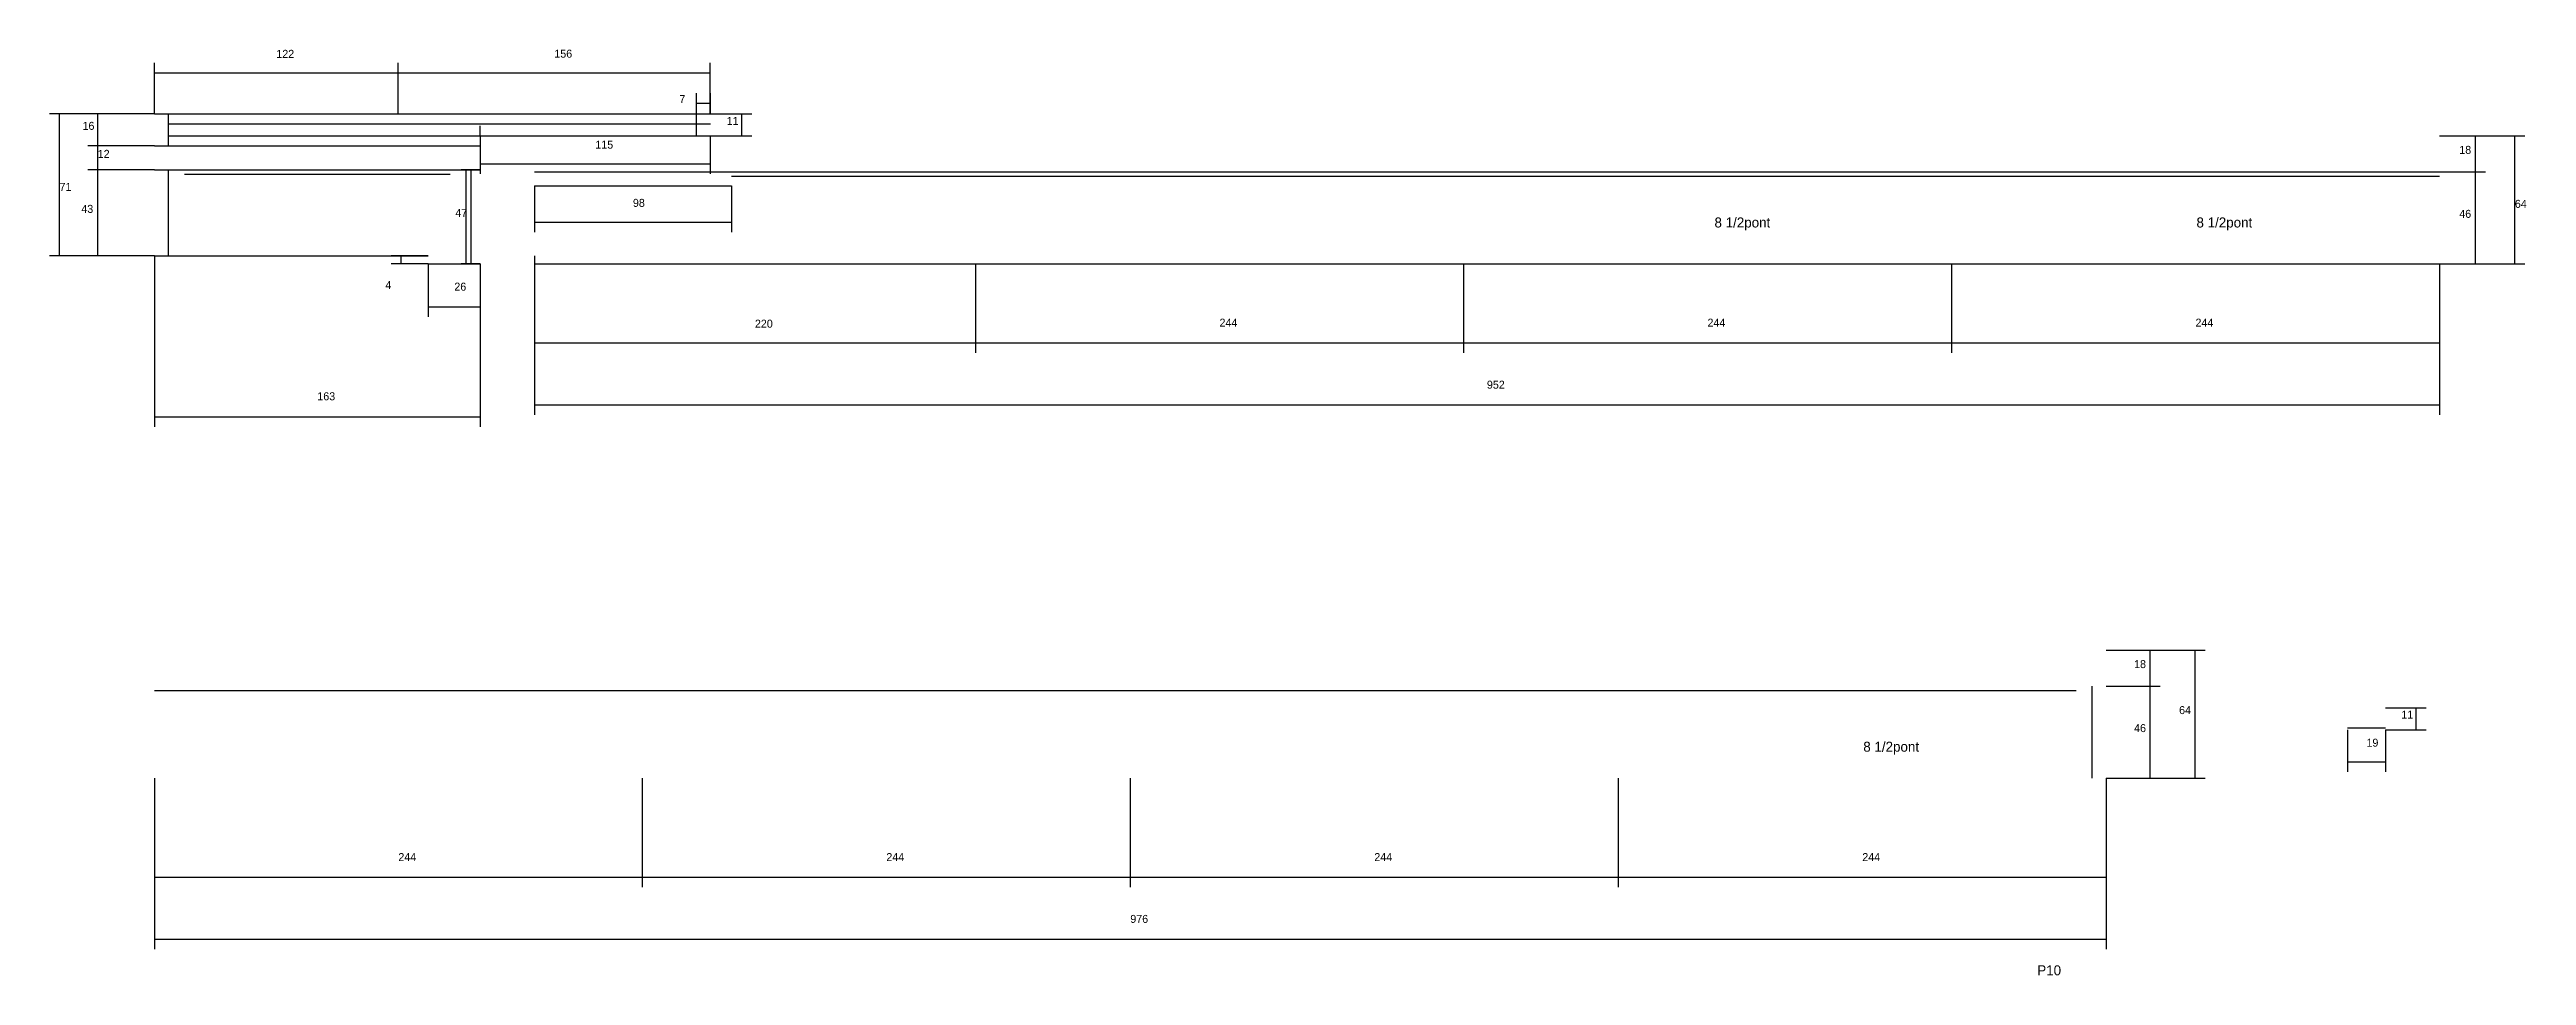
# Model space of a CAD drawing. Header units: metres. Extents: x -10338 to -7643, y 9675 to 10982.
# Drawn here: x -10286 to -9048, y 10519 to 10982 of the extents above; entities that cross this region are included whole.
import ezdxf

# ---------------------------------------------------------------- set-up
doc = ezdxf.new("R2010")
doc.units = ezdxf.units.M
for name, color, linetype in [('COTA', 4, 'Continuous'), ('NOMENCLATURA', 7, 'Continuous'), ('Painéis', 200, 'Continuous'), ('SARR_2.2x7', 40, 'Continuous'), ('SARR_EDITAR', 141, 'Continuous')]:
    doc.layers.add(name, color=color, linetype=linetype)

msp = doc.modelspace()

# ---------------------------------------------------------------- linework, layer by layer
at = {"layer": 'COTA'}
for p, q in [((-10233.8, 10950.1), (-10233.8, 10975.6)), ((-10111.8, 10950.1), (-10111.8, 10975.6)), ((-10111.8, 10950.1), (-10111.8, 10975.6)), ((-9955.8, 10950.1), (-9955.8, 10975.6)), ((-10233.8, 10970.6), (-10111.8, 10970.6)), ((-10111.8, 10970.6), (-9955.8, 10970.6)), ((-10233.8, 10950.1), (-10286.2, 10950.1)), ((-10281.2, 10879.1), (-10281.2, 10950.1)), ((-10233.8, 10950.1), (-10267.1, 10950.1)), ((-10262.1, 10934.1), (-10262.1, 10950.1)), ((-9962.7, 10950.1), (-9962.7, 10960.5)), ((-9962.7, 10955.5), (-9955.7, 10955.5)), ((-9955.8, 10950.1), (-9935, 10950.1)), ((-9955.7, 10950.1), (-9955.7, 10960.5)), ((-9940, 10939.1), (-9940, 10950.1)), ((-10070.8, 10939.1), (-10070.8, 10920.1)), ((-9955.8, 10939.1), (-9935, 10939.1)), ((-9955.8, 10939.1), (-9955.8, 10920.1)), ((-9091.2, 10939.1), (-9068.2, 10939.1)), ((-9091.2, 10939.1), (-9048.5, 10939.1)), ((-9073.2, 10921.1), (-9073.2, 10939.1)), ((-9053.5, 10875.1), (-9053.5, 10939.1)), ((-10233.8, 10934.1), (-10267.1, 10934.1)), ((-10233.8, 10934.1), (-10267.1, 10934.1)), ((-10262.1, 10922.1), (-10262.1, 10934.1)), ((-10070.8, 10925.1), (-9955.8, 10925.1)), ((-10233.8, 10922.1), (-10267.1, 10922.1)), ((-10233.8, 10922.1), (-10267.1, 10922.1)), ((-10262.1, 10879.1), (-10262.1, 10922.1)), ((-10070.8, 10922.1), (-10080.3, 10922.1)), ((-10075.3, 10875.1), (-10075.3, 10922.1)), ((-10043.7, 10914.1), (-10043.7, 10891)), ((-9945.2, 10914.1), (-9945.2, 10891)), ((-9091.2, 10921.1), (-9068.2, 10921.1)), ((-9091.2, 10921.1), (-9068.2, 10921.1)), ((-9073.2, 10875.1), (-9073.2, 10921.1)), ((-10043.7, 10896), (-9945.2, 10896)), ((-10233.8, 10879.1), (-10286.2, 10879.1)), ((-10233.8, 10879.1), (-10267.1, 10879.1)), ((-10233.8, 10879.1), (-10233.8, 10793.7)), ((-10096.8, 10879.1), (-10115.3, 10879.1)), ((-10096.8, 10875.1), (-10115.3, 10875.1)), ((-10110.3, 10875.1), (-10110.3, 10879.1)), ((-10096.8, 10875.1), (-10096.8, 10848.6)), ((-10070.8, 10875.1), (-10080.3, 10875.1)), ((-10070.8, 10875.1), (-10070.8, 10793.7)), ((-10070.8, 10875.1), (-10070.8, 10848.6)), ((-10043.7, 10879.1), (-10043.7, 10799.6)), ((-10043.7, 10879.1), (-10043.7, 10830.6)), ((-9823.2, 10875.1), (-9823.2, 10830.6)), ((-9823.2, 10875.1), (-9823.2, 10830.6)), ((-9579.2, 10875.1), (-9579.2, 10830.6)), ((-9579.2, 10875.1), (-9579.2, 10830.6)), ((-9335.2, 10875.1), (-9335.2, 10830.6)), ((-9335.2, 10875.1), (-9335.2, 10830.6)), ((-9091.2, 10875.1), (-9068.2, 10875.1)), ((-9091.2, 10875.1), (-9048.5, 10875.1)), ((-9091.2, 10875.1), (-9091.2, 10830.6)), ((-9091.2, 10875.1), (-9091.2, 10799.6)), ((-10096.8, 10853.6), (-10070.8, 10853.6)), ((-10043.7, 10835.6), (-9823.2, 10835.6)), ((-9823.2, 10835.6), (-9579.2, 10835.6)), ((-9579.2, 10835.6), (-9335.2, 10835.6)), ((-9335.2, 10835.6), (-9091.2, 10835.6)), ((-10043.7, 10804.6), (-9091.2, 10804.6)), ((-10233.8, 10798.7), (-10070.8, 10798.7)), ((-9257.8, 10682), (-9230.8, 10682)), ((-9257.8, 10682), (-9208.3, 10682)), ((-9235.8, 10664), (-9235.8, 10682)), ((-9213.3, 10618), (-9213.3, 10682)), ((-9257.8, 10664), (-9230.8, 10664)), ((-9257.8, 10664), (-9230.8, 10664)), ((-9235.8, 10618), (-9235.8, 10664)), ((-9118.2, 10653.2), (-9097.8, 10653.2)), ((-9102.8, 10642.2), (-9102.8, 10653.2)), ((-9137.2, 10642.2), (-9137.2, 10621.1)), ((-9118.2, 10642.2), (-9118.2, 10621.1)), ((-9118.2, 10642.2), (-9097.8, 10642.2)), ((-10233.8, 10618), (-10233.8, 10532.4)), ((-9989.8, 10618), (-9989.8, 10563.4)), ((-9745.8, 10618), (-9745.8, 10563.4)), ((-9745.8, 10618), (-9745.8, 10563.4)), ((-9501.8, 10618), (-9501.8, 10563.4)), ((-9501.8, 10618), (-9501.8, 10563.4)), ((-9257.8, 10618), (-9230.8, 10618)), ((-9257.8, 10618), (-9208.3, 10618)), ((-9257.8, 10618), (-9257.8, 10563.4)), ((-9257.8, 10618), (-9257.8, 10532.4)), ((-9137.2, 10626.1), (-9118.2, 10626.1)), ((-9989.8, 10596), (-9989.8, 10563.4)), ((-10233.8, 10583.8), (-10233.8, 10563.4)), ((-10233.8, 10568.4), (-9989.8, 10568.4)), ((-9989.8, 10568.4), (-9745.8, 10568.4)), ((-9745.8, 10568.4), (-9501.8, 10568.4)), ((-9501.8, 10568.4), (-9257.8, 10568.4)), ((-10233.8, 10537.4), (-9257.8, 10537.4))]:
    msp.add_line(p, q, dxfattribs=at)
at = {"layer": 'Painéis'}
for p, q in [((-10233.8, 10950.1), (-9955.8, 10950.1)), ((-10070.8, 10939.1), (-9955.8, 10939.1)), ((-10233.8, 10934.1), (-10070.8, 10934.1)), ((-10233.8, 10922.1), (-10070.8, 10922.1)), ((-10043.7, 10921.1), (-9091.2, 10921.1)), ((-10233.8, 10879.1), (-10096.8, 10879.1)), ((-10096.8, 10875.1), (-10070.8, 10875.1)), ((-10043.7, 10875.1), (-9091.2, 10875.1))]:
    msp.add_line(p, q, dxfattribs=at)
at = {"layer": 'SARR_2.2x7'}
for p, q in [((-10226.8, 10934.1), (-10226.8, 10950.1)), ((-9962.7, 10939.1), (-9962.7, 10950.1)), ((-10226.8, 10879.1), (-10226.8, 10922.1)), ((-10218.8, 10919.9), (-10085.8, 10919.9)), ((-10077.8, 10875.1), (-10077.8, 10922.1)), ((-10043.7, 10914.1), (-9945.2, 10914.1)), ((-9945.2, 10918.9), (-9823.2, 10918.9)), ((-9823.2, 10918.9), (-9579.2, 10918.9)), ((-9579.2, 10918.9), (-9335.2, 10918.9)), ((-9335.2, 10918.9), (-9091.2, 10918.9)), ((-9264.8, 10618), (-9264.8, 10664)), ((-10233.8, 10661.8), (-9989.8, 10661.8)), ((-9989.8, 10661.8), (-9745.8, 10661.8)), ((-9745.8, 10661.8), (-9501.8, 10661.8)), ((-9501.8, 10661.8), (-9272.8, 10661.8)), ((-9137.2, 10643.2), (-9118.2, 10643.2))]:
    msp.add_line(p, q, dxfattribs=at)
at = {"layer": 'SARR_EDITAR'}
for p, q in [((-10226.8, 10945.1), (-9955.7, 10945.1)), ((-10226.8, 10939.1), (-10070.8, 10939.1)), ((-10070.8, 10939.1), (-10070.8, 10944.1))]:
    msp.add_line(p, q, dxfattribs=at)

# ---------------------------------------------------------------- texts
at = {"layer": 'COTA'}
for s, p in [('122', (-10172.8, 10978.1)), ('156', (-10033.8, 10978.2)), ('7', (-9971.3, 10955.5)), ('11', (-9947.6, 10944.6)), ('16', (-10269.7, 10942.1)), ('115', (-10013.3, 10932.7)), ('12', (-10262.1, 10928.1)), ('18', (-9081.3, 10930.1)), ('71', (-10281.2, 10911.6)), ('43', (-10270.3, 10900.6)), ('47', (-10083.3, 10898.6)), ('98', (-9994.5, 10903.6)), ('46', (-9081.3, 10898.1)), ('64', (-9053.5, 10903.1)), ('4', (-10118.3, 10862.5)), ('26', (-10083.8, 10861.7)), ('220', (-9933.5, 10843.2)), ('244', (-9701.2, 10843.7)), ('244', (-9457.2, 10843.7)), ('244', (-9213.2, 10843.7)), ('952', (-9567.5, 10812.7)), ('163', (-10152.3, 10806.9)), ('18', (-9243.9, 10673)), ('64', (-9221.4, 10650)), ('11', (-9110.3, 10647.7)), ('46', (-9243.9, 10641)), ('19', (-9127.7, 10633.7)), ('244', (-10111.8, 10576.5)), ('244', (-9867.8, 10576.5)), ('244', (-9623.8, 10576.5)), ('244', (-9379.8, 10576.5)), ('976', (-9745.8, 10545.6))]:
    msp.add_text(s, height=4, dxfattribs=at).set_placement(p)
at = {"layer": 'NOMENCLATURA'}
for s, p in [('8 1/2pont', (-9453.7, 10893.3)), ('8 1/2pont', (-9212.7, 10893.3)), ('8 1/2pont', (-9379.3, 10631.2)), ('P10', (-9292.3, 10519.4))]:
    msp.add_text(s, height=5, dxfattribs=at).set_placement(p)

doc.saveas('drawing.dxf')
